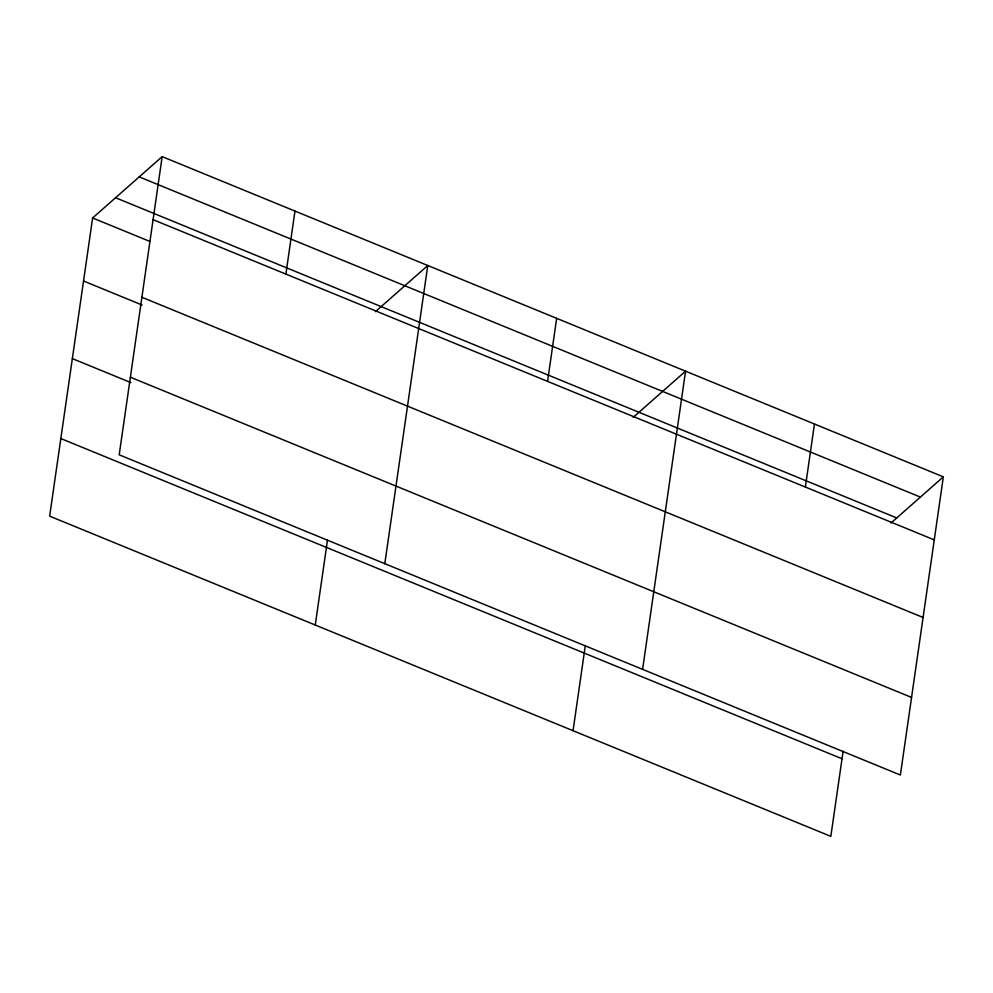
<?xml version="1.0" encoding="UTF-8"?>
<svg xmlns="http://www.w3.org/2000/svg" width="993" height="993" viewBox="0 0 993 993"><rect width="100%" height="100%" fill="white"/><g stroke="black" fill="none" stroke-linecap="round" stroke-linejoin="round"><path stroke-width="1.49" d="M162.169 156.633L119.197 454.806L900.378 775.024L943.35 476.851L162.169 156.633L92.622 217.976L49.65 516.149L830.831 836.367L843.107 751.229M285.885 274.105L294.971 211.075M315.253 625.019L327.516 539.882M384.8 563.676L427.772 265.516L375.428 311.665M547.577 381.374L556.663 318.343M573.048 730.687L585.311 645.549M642.595 669.344L685.555 371.183L633.224 417.345M805.373 487.042L814.459 424.011M891.019 523.013L943.35 476.851M139.219 176.878L920.399 497.096M115.573 197.744L896.753 517.949M153.083 219.664L934.264 539.882M92.622 217.976L149.732 241.398M141.9 297.267L923.08 617.472M83.536 281.007L142.086 305.012M130.381 377.203L911.562 697.421M72.352 358.61L130.902 382.603M60.834 438.546L842.014 758.764"/></g></svg>
